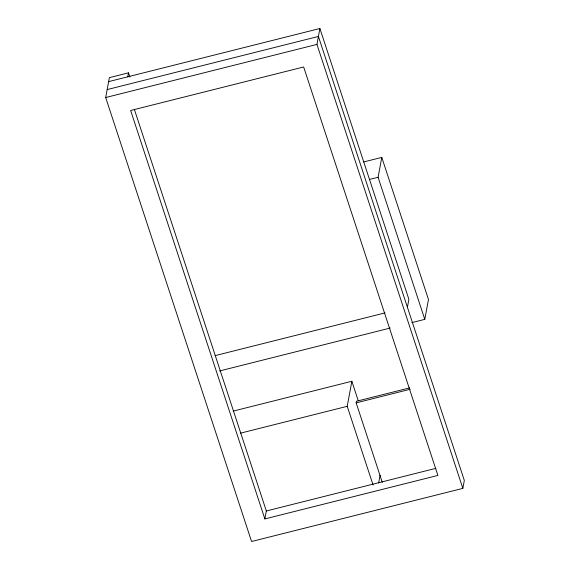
<?xml version="1.0" encoding="UTF-8"?>
<svg xmlns="http://www.w3.org/2000/svg" width="570" height="570" viewBox="0 0 570 570"><rect width="100%" height="100%" fill="white"/><g stroke="black" fill="none" stroke-linecap="round" stroke-linejoin="round"><path stroke-width="0.85" d="M107.16 89.583L318.416 36.451L464.315 480.417L462.84 488.376L251.584 541.5L105.685 97.534L109.369 77.648L128.485 72.846L129.875 77.057M127.751 76.822L128.485 72.846M462.84 488.376L316.941 44.403L319.891 28.5L108.635 81.624M264.865 518.935L130.637 110.487L303.66 66.975L437.888 475.423L264.865 518.935L266.34 510.984L134.335 109.298M411.853 322.606L424.785 319.357L378.095 177.284L381.786 157.405L363.674 161.958M373.058 484.963L347.216 406.317L351.854 381.266L233.23 411.098M382.278 482.355L356.157 402.862L356.45 401.273L409.638 387.892M407.415 307.273L408.889 299.321L319.891 28.5M378.637 483.018L380.076 475.245M424.785 319.357L428.469 299.471L381.786 157.405M105.685 97.534L316.941 44.403M369.474 179.45L378.095 177.284M215.125 355.63L384.992 312.909M219.585 370.956L390.3 328.028M356.157 402.862L410.201 389.267M240.618 433.129L347.216 406.317M266.34 510.984L435.915 468.333M351.854 381.266L358.245 400.717"/></g></svg>
